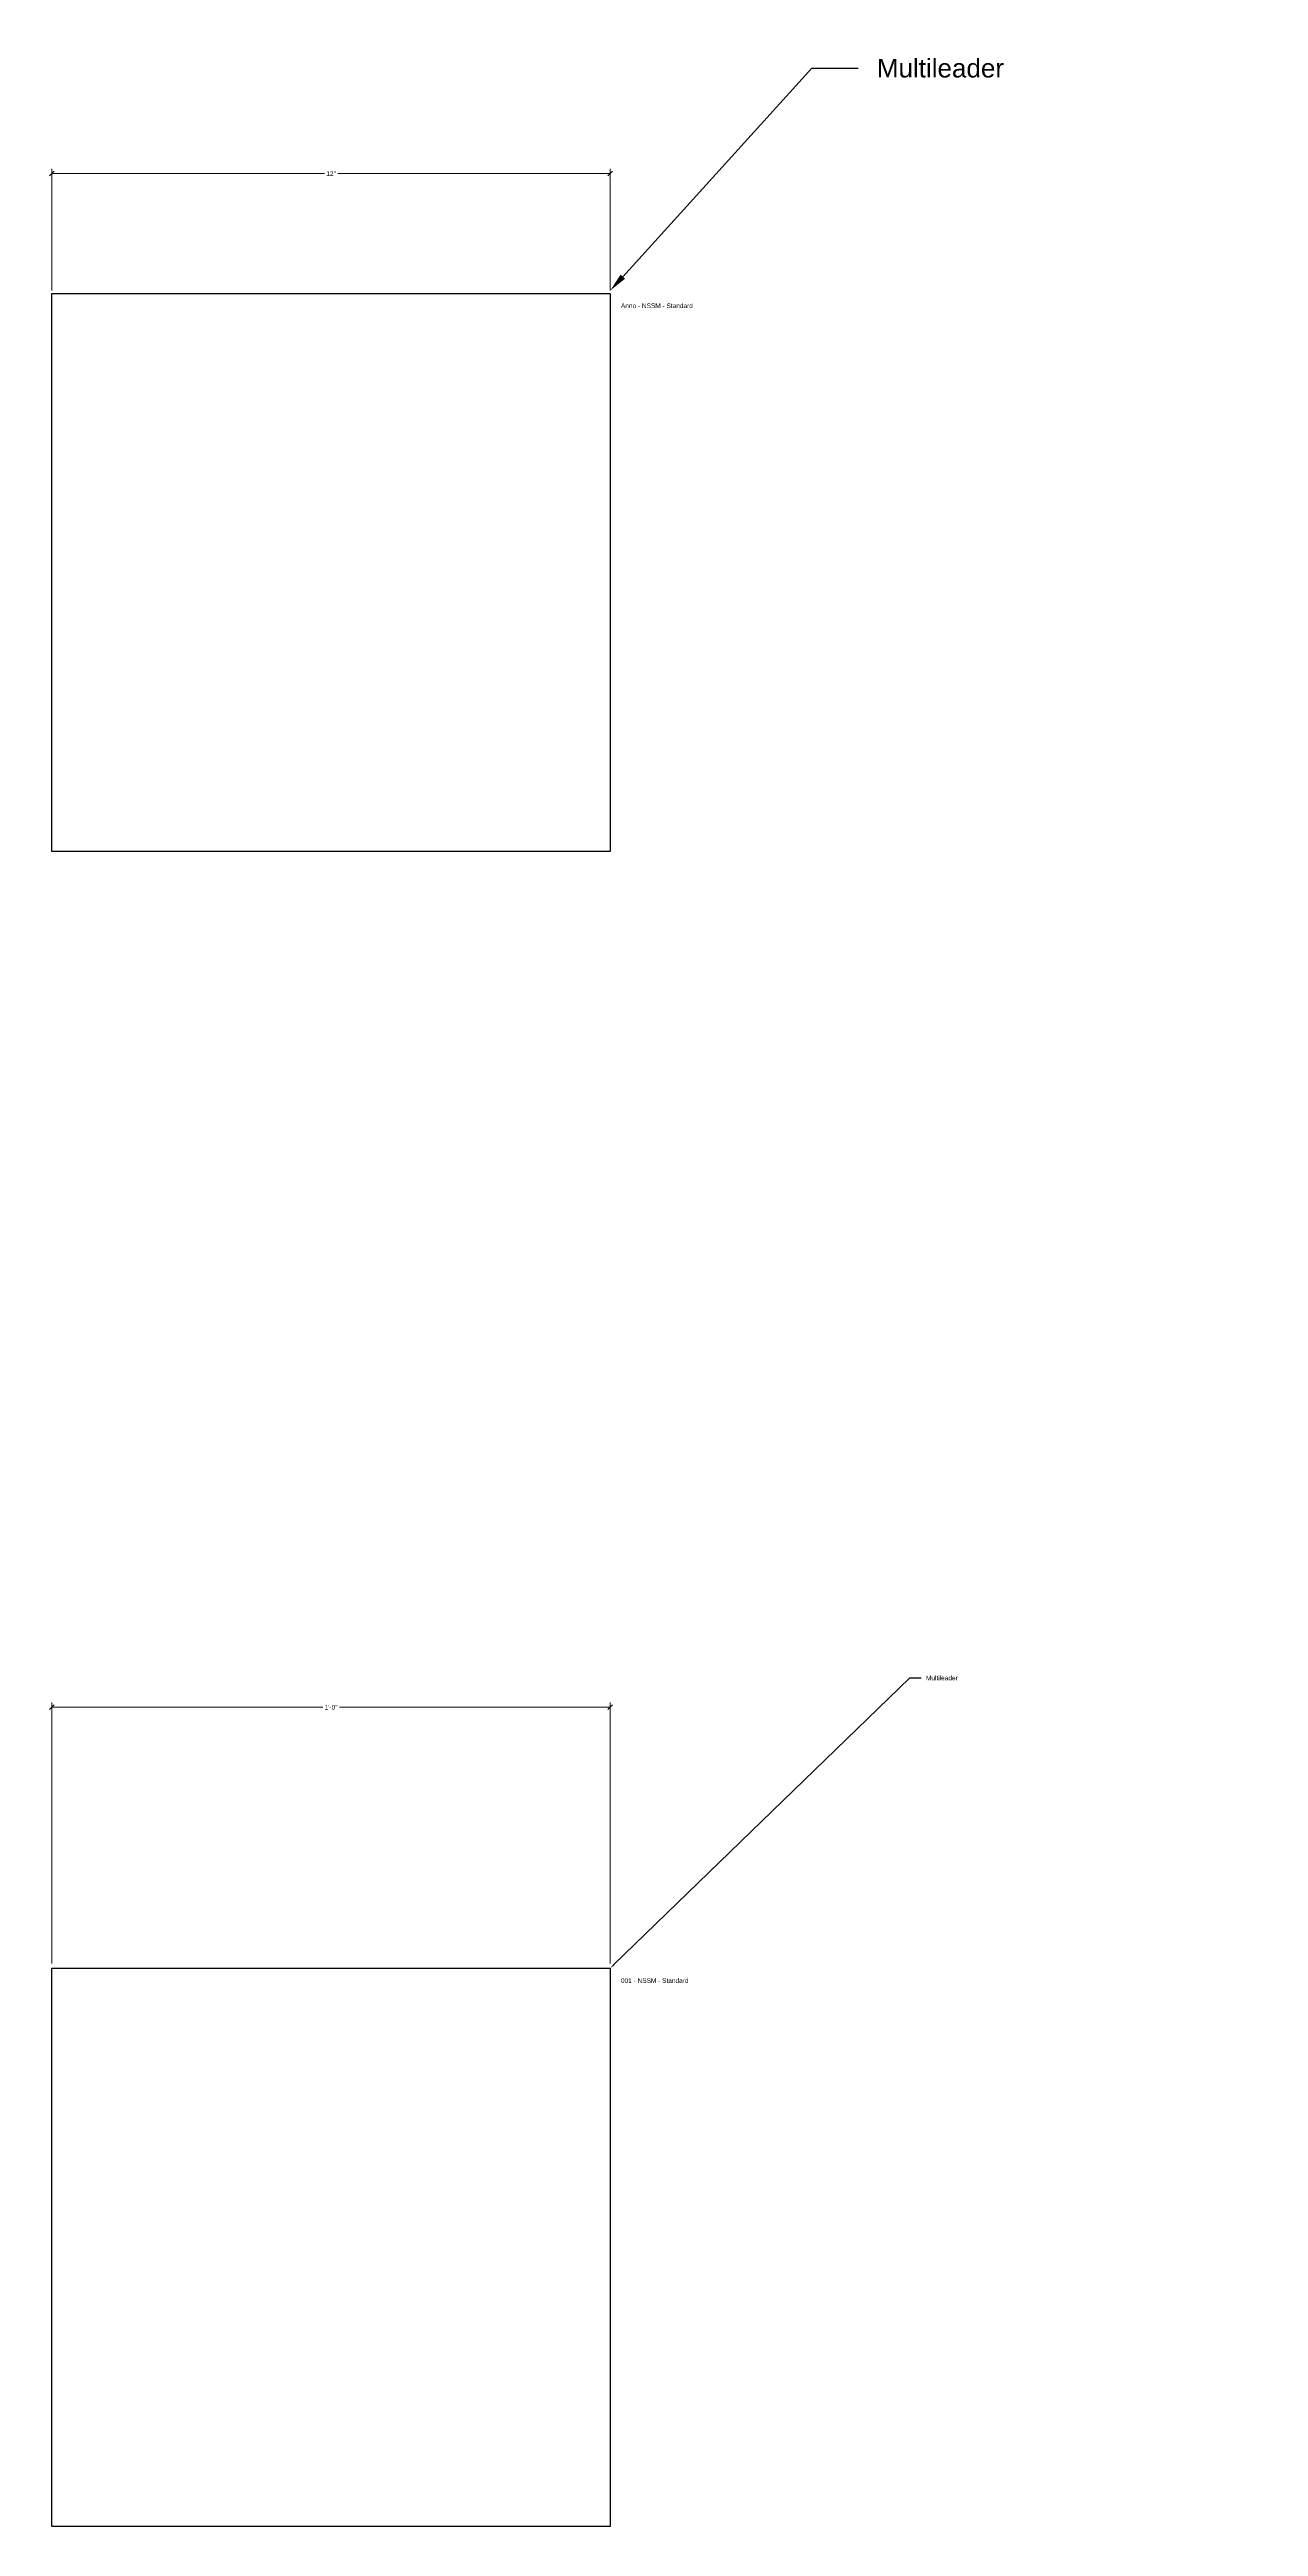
# Model space of a CAD drawing. Header units: inches. Extents: x -301 to 39679, y -468 to 370.
# Drawn here: x -210 to -184, y 73.2 to 126.5 of the extents above; entities that cross this region are included whole.
import ezdxf
from ezdxf import colors
from ezdxf.entities.mleader import LeaderData, LeaderLine
from ezdxf.math import Vec2, Vec3

# ---------------------------------------------------------------- set-up
doc = ezdxf.new("R2010")
doc.units = ezdxf.units.IN
doc.header["$MEASUREMENT"] = 0
doc.layers.get('Defpoints').update_dxf_attribs({"color": 3})
doc.layers.add('NSE-Call-Outs', color=51, linetype='Continuous', lineweight=13)
doc.layers.add('NSE-Dimensions', color=51, linetype='Continuous', lineweight=13)
doc.styles.add('001 - NSSM - Standard', font='arial.ttf', dxfattribs={"height": 0.1})
doc.styles.add('004 - NSSM - Standard', font='arial.ttf', dxfattribs={"height": 0.4})
doc.styles.add('Anno - NSSM - Standard', font='arial.ttf', dxfattribs={"height": 0.1})
doc.dimstyles.new('001 - NSSM - Standard', dxfattribs={"dimtxt": 0.1, "dimasz": 0.1, "dimexe": 0.1, "dimexo": 0.1, "dimgap": 0.05, "dimtad": 0, "dimtih": 1, "dimtoh": 1, "dimdec": 4, "dimzin": 3, "dimdsep": 46, "dimlunit": 4, "dimtxsty": '001 - NSSM - Standard', "dimblk": 'OBLIQUE', "dimcen": 0.1, "dimclrd": 256, "dimclre": 256, "dimclrt": 256, "dimadec": 0, "dimazin": 0, "dimtfac": 0.7, "dimtdec": 4, "dimtmove": 1, "dimatfit": 2, "dimfxl": 1, "dimtfill": 1, "dimtfillclr": 11, "dimfrac": 1, "dimtolj": 1, "dimtzin": 0, "dimlwd": 0, "dimlwe": 0, "dimarcsym": 0})
doc.dimstyles.new('Anno - NSSM - Standard', dxfattribs={"dimtxt": 0.1, "dimasz": 0.1, "dimexe": 0.1, "dimexo": 0.0625, "dimgap": 0.05, "dimtad": 0, "dimtih": 1, "dimtoh": 1, "dimdec": 4, "dimzin": 3, "dimdsep": 46, "dimlunit": 5, "dimtxsty": 'Anno - NSSM - Standard', "dimblk": 'OBLIQUE', "dimcen": 0.1, "dimclrd": 256, "dimclre": 256, "dimclrt": 256, "dimadec": 0, "dimazin": 0, "dimtfac": 0.7, "dimtdec": 4, "dimtmove": 1, "dimatfit": 2, "dimfxl": 1, "dimtfill": 1, "dimtfillclr": 11, "dimfrac": 1, "dimtolj": 1, "dimtzin": 0, "dimlwd": 0, "dimlwe": 0, "dimarcsym": 0})

# ---------------------------------------------------------------- blocks, each defined once
blk = doc.blocks.new('_Oblique')
at = {"color": 0, "linetype": 'ByBlock', "lineweight": -2}
blk.add_line((-0.5, -0.5), (0.5, 0.5), dxfattribs=at)
blk = doc.blocks.new('*D9')
at = {"layer": 'Defpoints', "color": 0, "transparency": 16777216}
for p in [(-209.936, 123.811), (-209.936, 121.237), (-197.936, 121.237)]:
    blk.add_point(p, dxfattribs=at)
at = {"layer": 'NSE-Dimensions', "lineweight": 0, "transparency": 16777216}
for p, q in [((-209.936, 121.299), (-209.936, 123.911)), ((-209.936, 123.811), (-204.077, 123.811)), ((-197.936, 123.811), (-203.794, 123.811)), ((-197.936, 121.299), (-197.936, 123.911))]:
    blk.add_line(p, q, dxfattribs=at)
at = {"layer": 'NSE-Dimensions', "lineweight": 0, "transparency": 16777216, "xscale": 0.1, "yscale": 0.1, "zscale": 0.1, "rotation": 180}
blk.add_blockref('_Oblique', (-209.936, 123.811), dxfattribs=at)
at = {"layer": 'NSE-Dimensions', "lineweight": 0, "transparency": 16777216, "xscale": 0.1, "yscale": 0.1, "zscale": 0.1}
blk.add_blockref('_Oblique', (-197.936, 123.811), dxfattribs=at)
at = {"layer": 'NSE-Dimensions', "transparency": 16777216, "insert": (-203.936, 123.811), "char_height": 0.1, "attachment_point": 5, "style": 'Anno - NSSM - Standard', "bg_fill": 3, "box_fill_scale": 1.25, "bg_fill_color": 256, "bg_fill_true_color": 13158600, "bg_fill_transparency": 0}
blk.add_mtext('\\A1;12"', dxfattribs=at)
blk = doc.blocks.new('*D10')
at = {"layer": 'Defpoints', "color": 0, "transparency": 16777216}
for p in [(-209.936, 90.845), (-209.936, 85.237), (-197.936, 85.237)]:
    blk.add_point(p, dxfattribs=at)
at = {"layer": 'NSE-Dimensions', "lineweight": 0, "transparency": 16777216}
for p, q in [((-209.936, 85.337), (-209.936, 90.945)), ((-209.936, 90.845), (-204.114, 90.845)), ((-197.936, 90.845), (-203.757, 90.845)), ((-197.936, 85.337), (-197.936, 90.945))]:
    blk.add_line(p, q, dxfattribs=at)
at = {"layer": 'NSE-Dimensions', "lineweight": 0, "transparency": 16777216, "xscale": 0.1, "yscale": 0.1, "zscale": 0.1, "rotation": 180}
blk.add_blockref('_Oblique', (-209.936, 90.845), dxfattribs=at)
at = {"layer": 'NSE-Dimensions', "lineweight": 0, "transparency": 16777216, "xscale": 0.1, "yscale": 0.1, "zscale": 0.1}
blk.add_blockref('_Oblique', (-197.936, 90.845), dxfattribs=at)
at = {"layer": 'NSE-Dimensions', "transparency": 16777216, "insert": (-203.936, 90.845), "char_height": 0.1, "attachment_point": 5, "style": '001 - NSSM - Standard', "bg_fill": 3, "box_fill_scale": 1.25, "bg_fill_color": 256, "bg_fill_true_color": 13158600, "bg_fill_transparency": 0}
blk.add_mtext('\\A1;1\'-0"', dxfattribs=at)

msp = doc.modelspace()

# ---------------------------------------------------------------- linework, layer by layer
at = {"layer": 'Defpoints'}
for points in [[(-209.93558, 121.23692), (-197.93558, 121.23692), (-197.93558, 109.23692), (-209.93558, 109.23692)], [(-209.93558, 85.23692), (-197.93558, 85.23692), (-197.93558, 73.23692), (-209.93558, 73.23692)]]:
    msp.add_lwpolyline(points, close=True, dxfattribs=at)

# ---------------------------------------------------------------- texts
at = {"layer": 'NSE-Call-Outs', "insert": (-197.7066, 85.0205), "char_height": 0.1, "attachment_point": 1, "style": '001 - NSSM - Standard'}
msp.add_mtext_dynamic_manual_height_columns('001 - NSSM - Standard', width=1.545868, gutter_width=0.5, heights=[0], dxfattribs=at)

# ---------------------------------------------------------------- next in the draw order: dimensions: what is measured, and where the dimension line sits
at = {"layer": 'NSE-Dimensions'}
dim = msp.add_linear_dim(base=(-209.93558, 90.84501), p1=(-197.93558, 85.23692), p2=(-209.93558, 85.23692), dimstyle='001 - NSSM - Standard', dxfattribs=at)
dim.commit()
dim.dimension.update_dxf_attribs({"geometry": '*D10', "text_midpoint": (-203.93558, 90.84501)})

# ---------------------------------------------------------------- next in the draw order: leaders
at = {"layer": 'NSE-Call-Outs'}
ml = msp.add_multileader_mtext('Standard', dxfattribs=at)
ml.set_content('\\A1;{\\H1x;Multileader}', color=256, style='004 - NSSM - Standard')
ml.set_leader_properties(color=256)
ml.build(insert=Vec2(0, 0))
ml.multileader.update_dxf_attribs({"dogleg_length": 1, "arrow_head_size": 0.4})
ctx = ml.context
ctx.base_point, ctx.char_height, ctx.arrow_head_size, ctx.landing_gap_size, ctx.plane_origin = Vec3(-192.60787, 126.07462), 0.4, 0.4, 0.4, Vec3(-197.93558, 121.29942)
notes = []
notes.append((ctx, [(0, (1, 1, 0), (-193.60787, 126.07462), (1, 0), 1, [(0, [(-197.93558, 121.29942)], 0, [])])]))
ctx.mtext.insert, ctx.mtext.width, ctx.mtext.flow_direction = Vec3(-192.20787, 126.2779), 8, 5
ctx.mtext.has_bg_fill, ctx.mtext.bg_color, ctx.mtext.bg_scale_factor, ctx.mtext.bg_transparency, ctx.mtext.use_window_bg_color = 1, -1027028792, 1.5, 0, 1
for ctx, leaders in notes:
    for number, flags, end, landing, length, lines in leaders:
        leader = LeaderData()
        leader.index, (leader.has_last_leader_line, leader.has_dogleg_vector, leader.attachment_direction) = number, flags
        leader.last_leader_point, leader.dogleg_vector, leader.dogleg_length = Vec3(end), Vec3(landing), length
        for number, points, colour, breaks in lines:
            line = LeaderLine()
            line.index, line.vertices, line.color, line.breaks = number, Vec3.list(points), colors.encode_raw_color(colour), breaks
            leader.lines.append(line)
        ctx.leaders.append(leader)

# ---------------------------------------------------------------- next in the draw order: dimensions: what is measured, and where the dimension line sits
at = {"layer": 'NSE-Dimensions'}
dim = msp.add_linear_dim(base=(-209.93558, 123.81148), p1=(-197.93558, 121.23692), p2=(-209.93558, 121.23692), dimstyle='Anno - NSSM - Standard', override={"dimscale": 0, "dimpost": '"', "dimtix": 0, "dimtofl": 1, "dimtmove": 1, "dimatfit": 2}, dxfattribs=at)
dim.commit()
dim.dimension.update_dxf_attribs({"geometry": '*D9', "text_midpoint": (-203.93558, 123.81148)})

# ---------------------------------------------------------------- next in the draw order: leaders
at = {"layer": 'NSE-Call-Outs'}
ml = msp.add_multileader_mtext('Standard', dxfattribs=at)
ml.set_content('Multileader', color=256, style='001 - NSSM - Standard')
ml.set_leader_properties(color=256)
ml.build(insert=Vec2(0, 0))
ml.multileader.update_dxf_attribs({"dogleg_length": 0.25, "arrow_head_size": 0.1})
ctx = ml.context
ctx.base_point, ctx.char_height, ctx.arrow_head_size, ctx.landing_gap_size, ctx.plane_origin = Vec3(-191.25237, 91.47516), 0.1, 0.1, 0.1, Vec3(-197.93558, 85.23692)
notes = []
notes.append((ctx, [(0, (1, 1, 0), (-191.50237, 91.47516), (1, 0), 0.25, [(0, [(-197.93558, 85.23692)], 0, [])])]))
ctx.mtext.insert, ctx.mtext.flow_direction = Vec3(-191.15237, 91.52598), 5
for ctx, leaders in notes:
    for number, flags, end, landing, length, lines in leaders:
        leader = LeaderData()
        leader.index, (leader.has_last_leader_line, leader.has_dogleg_vector, leader.attachment_direction) = number, flags
        leader.last_leader_point, leader.dogleg_vector, leader.dogleg_length = Vec3(end), Vec3(landing), length
        for number, points, colour, breaks in lines:
            line = LeaderLine()
            line.index, line.vertices, line.color, line.breaks = number, Vec3.list(points), colors.encode_raw_color(colour), breaks
            leader.lines.append(line)
        ctx.leaders.append(leader)

# ---------------------------------------------------------------- next in the draw order: texts
at = {"layer": 'NSE-Call-Outs', "insert": (-197.7066, 121.0205), "char_height": 0.1, "attachment_point": 1, "style": 'Anno - NSSM - Standard'}
msp.add_mtext_dynamic_manual_height_columns('Anno - NSSM - Standard', width=1.545868, gutter_width=0.5, heights=[0], dxfattribs=at)

doc.saveas('drawing.dxf')
